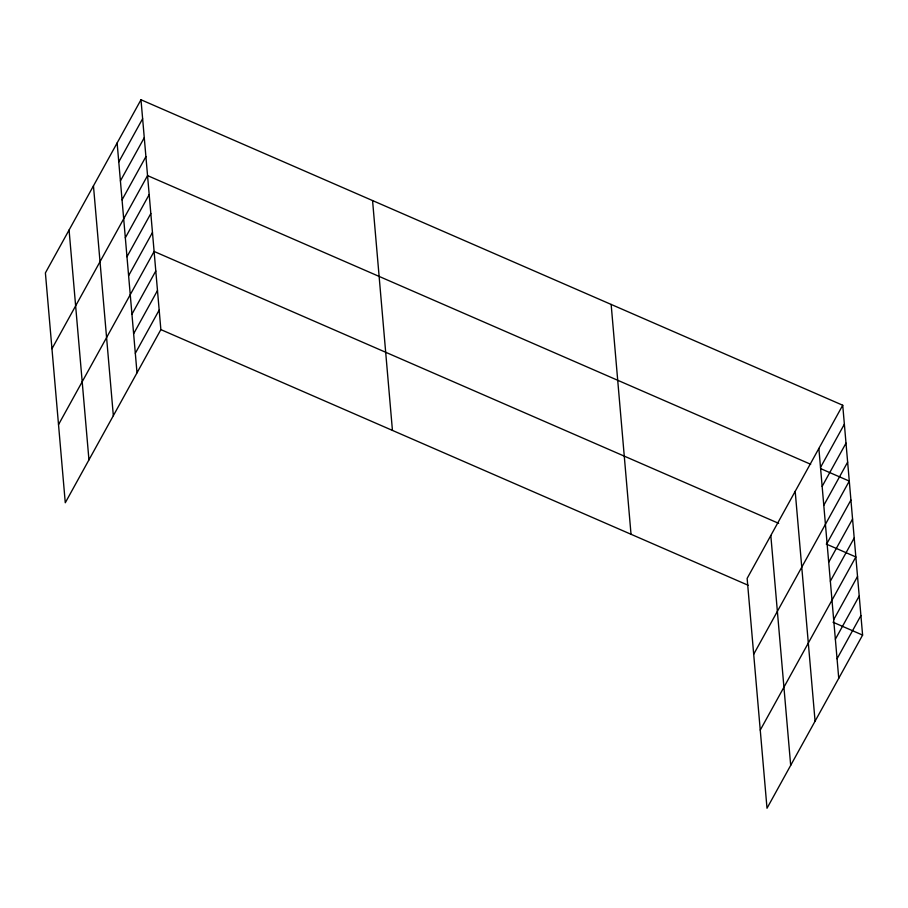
<?xml version="1.0" encoding="UTF-8"?>
<svg xmlns="http://www.w3.org/2000/svg" width="908" height="908" viewBox="0 0 908 908"><rect width="100%" height="100%" fill="white"/><g stroke="black" fill="none" stroke-linecap="round" stroke-linejoin="round"><path stroke-width="1.36" d="M140.99 99.755L45.4 272.911L65.274 502.76L160.864 329.604L140.99 99.755L842.726 405.24L862.6 635.089L767.01 808.245L747.136 578.396L842.726 405.24M118.778 161.93L142.624 118.721M120.412 180.896L144.27 137.687M122.058 199.851L145.904 156.641M51.96 348.763L147.55 175.607L810.685 464.283M125.327 237.782L149.184 194.573M126.972 256.748L150.83 213.528M128.607 275.703L152.465 232.493M58.521 424.615L154.11 251.459L778.655 523.337M131.944 314.202L155.79 270.993M133.635 333.747L157.481 290.537M135.326 353.28L159.172 310.071M820.514 467.416L844.361 424.206M822.149 486.37L846.006 443.161M823.783 505.336L847.641 462.127M753.697 654.248L849.286 481.092L820.98 468.766M827.063 543.268L850.921 500.047M828.709 562.222L852.567 519.013M830.343 581.188L854.201 537.979M760.257 730.089L855.847 556.944L826.257 544.062M833.68 619.687L857.527 576.478M835.371 639.221L859.218 596.011M837.062 658.765L860.909 615.556M160.864 329.604L748.101 585.24M833.011 622.207L862.6 635.089M818.868 448.45L838.742 678.299M795.192 491.33L815.078 721.179M770.813 535.516L790.686 765.365M611.152 304.43L631.026 534.279M372.564 200.566L392.438 430.415M117.132 142.965L137.006 372.813M93.456 185.845L113.341 415.694M69.076 230.03L88.95 459.879"/></g></svg>
